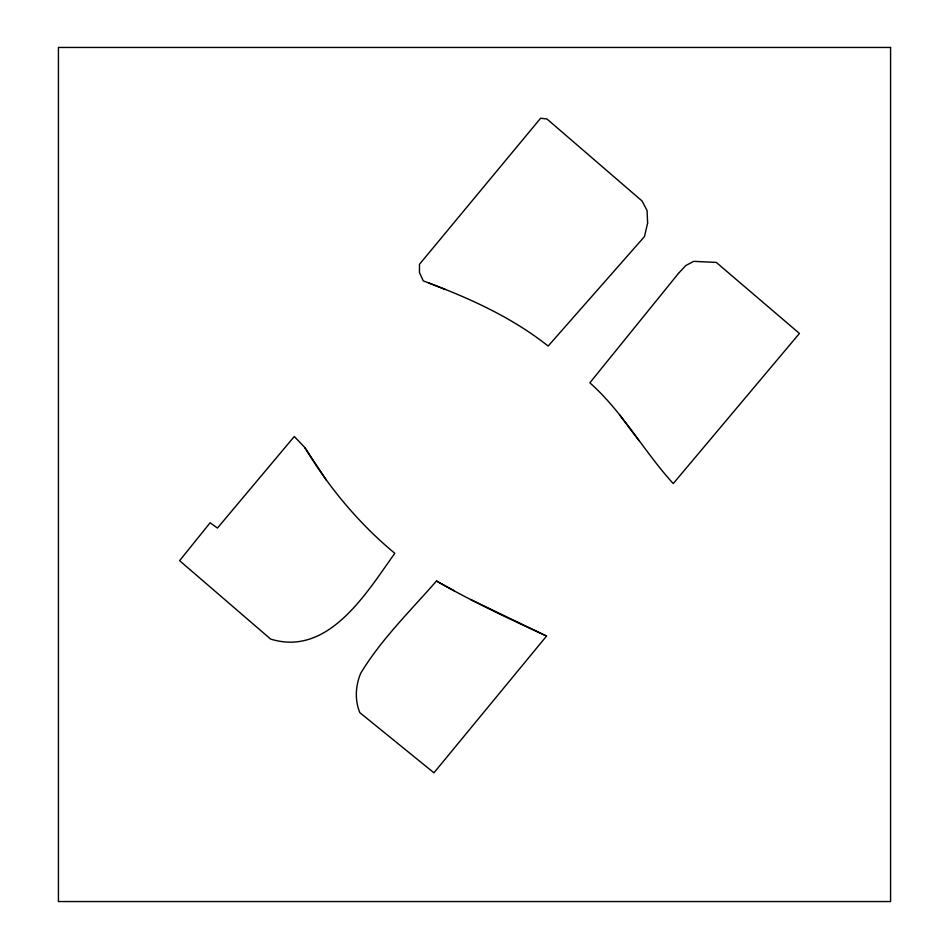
<?xml version="1.0" encoding="UTF-8"?>
<svg xmlns="http://www.w3.org/2000/svg" width="949" height="949" viewBox="0 0 949 949"><rect width="100%" height="100%" fill="white"/><g stroke="black" fill="none" stroke-linecap="round" stroke-linejoin="round"><path stroke-width="1.42" d="M546.565 636.044L433.942 772.794L359.849 712.675C354.653 700.089 355.484 685.747 360.691 673.304C381.356 639.092 410.371 610.954 436.481 581.002C472.092 601.452 509.293 618.867 546.565 636.044L470.609 599.519M429.138 283.134L445.366 289.528M436.481 581.002L454.049 590.741M304.831 447.548L294.297 436.493L217.475 528.047L210.109 522.792L179.598 560.669L270.619 639.068C328.698 657.111 366.907 592.152 394.808 553.303C358.912 523.575 328.852 487.418 304.831 447.548L326.397 480.17M619.472 414.784L639.068 440.775M647.621 223.039L644.466 236.586L548.142 346.077C511.06 316.586 467.394 297.298 423.278 280.892L419.47 272.612L419.47 264.32L540.574 118.269L546.909 118.945L642.022 200.951L647.064 210.453L647.621 223.039M678.405 273.466L589.851 382.815C622.758 411.973 643.742 451.333 673.256 483.563L799.426 333.443L716.281 262.41L693.66 261.355L685.771 265.566L678.405 273.466M890.577 47.45L58.423 47.45L58.423 901.55L890.577 901.55L890.577 47.45"/></g></svg>
